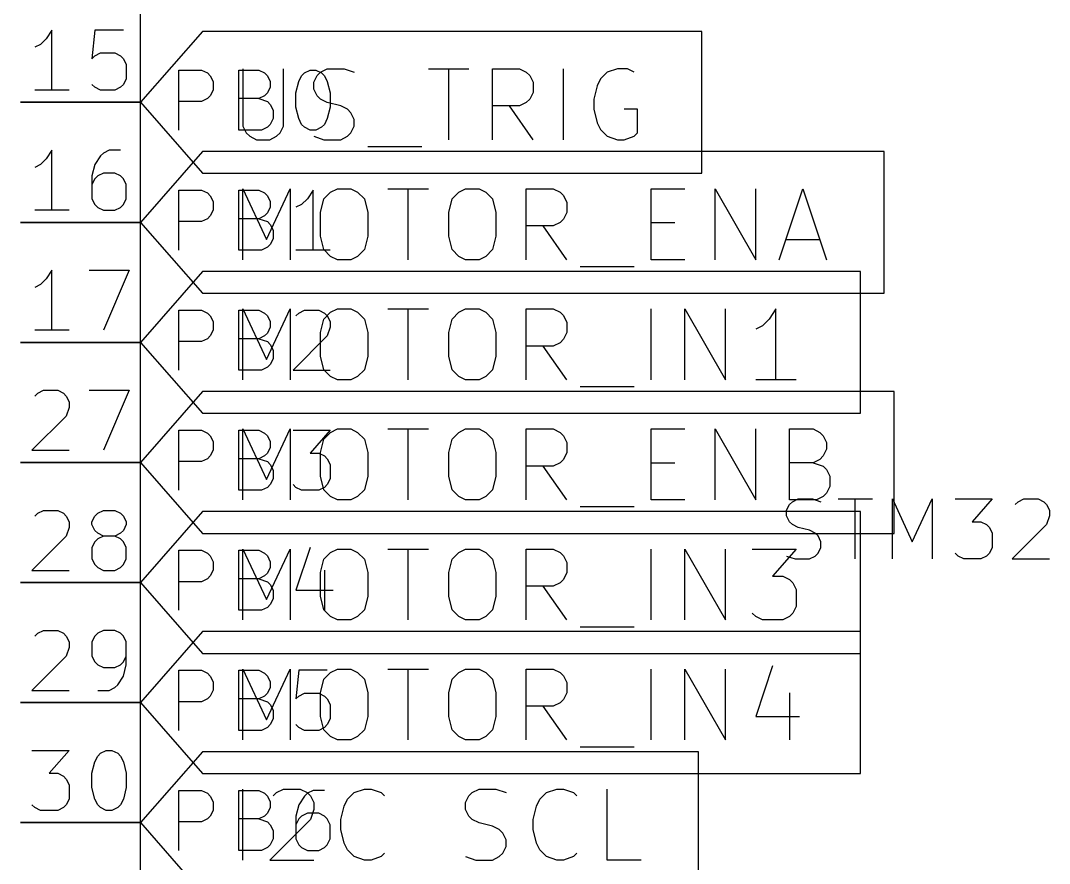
# Model space of a CAD drawing. Extents: x 0.4 to 37.4, y -23 to -0.4.
# Drawn here: x 12.2 to 13.058, y -12.034 to -11.332 of the extents above; entities that cross this region are included whole.
import ezdxf

# ---------------------------------------------------------------- set-up
doc = ezdxf.new("R2010")
doc.units = 0
doc.header["$MEASUREMENT"] = 0
for name, color, linetype in [('CYAN2', 4, 'CONTINUOUS'), ('GREEN3', 91, 'CONTINUOUS'), ('LYELLOW', 51, 'CONTINUOUS'), ('RED2', 1, 'CONTINUOUS'), ('RED3', 11, 'CONTINUOUS')]:
    doc.layers.add(name, color=color, linetype=linetype)

msp = doc.modelspace()

# ---------------------------------------------------------------- linework, layer by layer
at = {"layer": 'CYAN2', "linetype": 'CONTINUOUS'}
for p, q in [((12.3319, -11.42313), (12.3319, -11.37313)), ((12.3319, -11.37313), (12.35095, -11.37313)), ((12.35095, -11.37313), (12.35571, -11.37551)), ((12.35571, -11.37551), (12.35809, -11.37789)), ((12.35809, -11.37789), (12.36047, -11.38265)), ((12.3819, -11.42313), (12.3819, -11.37313)), ((12.3819, -11.37313), (12.39857, -11.37313)), ((12.39857, -11.37313), (12.40333, -11.37551)), ((12.40333, -11.37551), (12.40571, -11.37789)), ((12.40571, -11.37789), (12.40809, -11.38265)), ((12.4319, -11.38265), (12.43428, -11.37789)), ((12.43428, -11.37789), (12.43667, -11.37551)), ((12.43667, -11.37551), (12.44143, -11.37313)), ((12.44143, -11.37313), (12.44619, -11.37313)), ((12.44619, -11.37313), (12.45095, -11.37551)), ((12.45095, -11.37551), (12.45333, -11.37789)), ((12.45333, -11.37789), (12.45571, -11.38265)), ((12.36047, -11.38265), (12.36047, -11.3898)), ((12.40809, -11.38742), (12.40571, -11.39218)), ((12.40809, -11.38265), (12.40809, -11.38742)), ((12.42952, -11.39218), (12.4319, -11.38265)), ((12.45571, -11.38265), (12.45809, -11.39218)), ((12.35571, -11.39694), (12.35095, -11.39932)), ((12.35809, -11.39456), (12.35571, -11.39694)), ((12.36047, -11.3898), (12.35809, -11.39456)), ((12.39857, -11.39694), (12.3819, -11.39694)), ((12.40333, -11.39456), (12.39857, -11.39694)), ((12.39857, -11.39694), (12.40571, -11.39932)), ((12.40571, -11.39218), (12.40333, -11.39456)), ((12.42952, -11.40408), (12.42952, -11.39218)), ((12.45809, -11.39218), (12.45809, -11.40408)), ((12.35095, -11.39932), (12.3319, -11.39932)), ((12.40571, -11.39932), (12.40809, -11.4017)), ((12.40809, -11.4017), (12.41047, -11.40646)), ((12.41047, -11.40646), (12.41047, -11.41361)), ((12.4319, -11.41361), (12.42952, -11.40408)), ((12.45809, -11.40408), (12.45571, -11.41361)), ((12.41047, -11.41361), (12.40809, -11.41837)), ((12.43428, -11.41837), (12.4319, -11.41361)), ((12.45571, -11.41361), (12.45333, -11.41837)), ((12.40095, -11.42313), (12.3819, -11.42313)), ((12.40571, -11.42075), (12.40095, -11.42313)), ((12.40809, -11.41837), (12.40571, -11.42075)), ((12.43667, -11.42075), (12.43428, -11.41837)), ((12.44143, -11.42313), (12.43667, -11.42075)), ((12.44619, -11.42313), (12.44143, -11.42313)), ((12.45095, -11.42075), (12.44619, -11.42313)), ((12.45333, -11.41837), (12.45095, -11.42075)), ((12.3319, -11.52313), (12.3319, -11.47313)), ((12.3319, -11.47313), (12.35095, -11.47313)), ((12.35095, -11.47313), (12.35571, -11.47551)), ((12.3819, -11.52313), (12.3819, -11.47313)), ((12.3819, -11.47313), (12.39857, -11.47313)), ((12.39857, -11.47313), (12.40333, -11.47551)), ((12.44381, -11.47313), (12.43905, -11.48028)), ((12.44381, -11.52313), (12.44381, -11.47313)), ((12.35571, -11.47551), (12.35809, -11.47789)), ((12.35809, -11.47789), (12.36047, -11.48265)), ((12.36047, -11.48265), (12.36047, -11.4898)), ((12.40333, -11.47551), (12.40571, -11.47789)), ((12.40571, -11.47789), (12.40809, -11.48265)), ((12.40809, -11.48265), (12.40809, -11.48742)), ((12.43905, -11.48028), (12.43428, -11.48504)), ((12.36047, -11.4898), (12.35809, -11.49456)), ((12.40571, -11.49218), (12.40333, -11.49456)), ((12.40809, -11.48742), (12.40571, -11.49218)), ((12.43428, -11.48504), (12.42952, -11.48742)), ((12.35095, -11.49932), (12.3319, -11.49932)), ((12.35571, -11.49694), (12.35095, -11.49932)), ((12.35809, -11.49456), (12.35571, -11.49694)), ((12.39857, -11.49694), (12.3819, -11.49694)), ((12.40333, -11.49456), (12.39857, -11.49694)), ((12.39857, -11.49694), (12.40571, -11.49932)), ((12.40571, -11.49932), (12.40809, -11.5017)), ((12.40809, -11.5017), (12.41047, -11.50646)), ((12.41047, -11.50646), (12.41047, -11.51361)), ((12.41047, -11.51361), (12.40809, -11.51837)), ((12.40095, -11.52313), (12.3819, -11.52313)), ((12.40571, -11.52075), (12.40095, -11.52313)), ((12.40809, -11.51837), (12.40571, -11.52075)), ((12.45809, -11.52313), (12.42952, -11.52313)), ((12.3319, -11.62313), (12.3319, -11.57313)), ((12.3319, -11.57313), (12.35095, -11.57313)), ((12.35095, -11.57313), (12.35571, -11.57551)), ((12.35571, -11.57551), (12.35809, -11.57789)), ((12.35809, -11.57789), (12.36047, -11.58265)), ((12.3819, -11.62313), (12.3819, -11.57313)), ((12.3819, -11.57313), (12.39857, -11.57313)), ((12.39857, -11.57313), (12.40333, -11.57551)), ((12.40333, -11.57551), (12.40571, -11.57789)), ((12.40571, -11.57789), (12.40809, -11.58265)), ((12.42952, -11.57789), (12.4319, -11.57551)), ((12.4319, -11.57551), (12.43667, -11.57313)), ((12.43667, -11.57313), (12.44857, -11.57313)), ((12.44857, -11.57313), (12.45333, -11.57551)), ((12.45333, -11.57551), (12.45571, -11.57789)), ((12.45571, -11.57789), (12.45809, -11.58265)), ((12.36047, -11.58265), (12.36047, -11.5898)), ((12.40809, -11.58265), (12.40809, -11.58742)), ((12.45809, -11.58265), (12.45809, -11.58742)), ((12.35809, -11.59456), (12.35571, -11.59694)), ((12.36047, -11.5898), (12.35809, -11.59456)), ((12.40333, -11.59456), (12.39857, -11.59694)), ((12.40571, -11.59218), (12.40333, -11.59456)), ((12.40809, -11.58742), (12.40571, -11.59218)), ((12.45571, -11.59456), (12.42714, -11.62313)), ((12.45809, -11.58742), (12.45571, -11.59456)), ((12.35095, -11.59932), (12.3319, -11.59932)), ((12.35571, -11.59694), (12.35095, -11.59932)), ((12.39857, -11.59694), (12.3819, -11.59694)), ((12.39857, -11.59694), (12.40571, -11.59932)), ((12.40571, -11.59932), (12.40809, -11.6017)), ((12.40809, -11.6017), (12.41047, -11.60646)), ((12.41047, -11.60646), (12.41047, -11.61361)), ((12.40571, -11.62075), (12.40095, -11.62313)), ((12.40809, -11.61837), (12.40571, -11.62075)), ((12.41047, -11.61361), (12.40809, -11.61837)), ((12.40095, -11.62313), (12.3819, -11.62313)), ((12.42714, -11.62313), (12.45809, -11.62313)), ((12.3319, -11.72313), (12.3319, -11.67313)), ((12.3319, -11.67313), (12.35095, -11.67313)), ((12.35095, -11.67313), (12.35571, -11.67551)), ((12.35571, -11.67551), (12.35809, -11.67789)), ((12.35809, -11.67789), (12.36047, -11.68265)), ((12.3819, -11.72313), (12.3819, -11.67313)), ((12.3819, -11.67313), (12.39857, -11.67313)), ((12.39857, -11.67313), (12.40333, -11.67551)), ((12.40333, -11.67551), (12.40571, -11.67789)), ((12.40571, -11.67789), (12.40809, -11.68265)), ((12.42714, -11.67313), (12.45809, -11.67313)), ((12.45809, -11.67313), (12.44143, -11.69218)), ((12.36047, -11.68265), (12.36047, -11.6898)), ((12.40809, -11.68742), (12.40571, -11.69218)), ((12.40809, -11.68265), (12.40809, -11.68742)), ((12.35571, -11.69694), (12.35095, -11.69932)), ((12.35809, -11.69456), (12.35571, -11.69694)), ((12.36047, -11.6898), (12.35809, -11.69456)), ((12.39857, -11.69694), (12.3819, -11.69694)), ((12.40333, -11.69456), (12.39857, -11.69694)), ((12.39857, -11.69694), (12.40571, -11.69932)), ((12.40571, -11.69218), (12.40333, -11.69456)), ((12.44143, -11.69218), (12.44857, -11.69218)), ((12.44857, -11.69218), (12.45333, -11.69456)), ((12.45333, -11.69456), (12.45571, -11.69694)), ((12.45571, -11.69694), (12.45809, -11.7017)), ((12.35095, -11.69932), (12.3319, -11.69932)), ((12.40571, -11.69932), (12.40809, -11.7017)), ((12.40809, -11.7017), (12.41047, -11.70646)), ((12.41047, -11.70646), (12.41047, -11.71361)), ((12.45809, -11.7017), (12.45809, -11.71361)), ((12.41047, -11.71361), (12.40809, -11.71837)), ((12.45809, -11.71361), (12.45571, -11.71837)), ((12.40095, -11.72313), (12.3819, -11.72313)), ((12.40571, -11.72075), (12.40095, -11.72313)), ((12.40809, -11.71837), (12.40571, -11.72075)), ((12.42952, -11.72075), (12.42714, -11.71837)), ((12.43428, -11.72313), (12.42952, -11.72075)), ((12.44857, -11.72313), (12.43428, -11.72313)), ((12.45333, -11.72075), (12.44857, -11.72313)), ((12.45571, -11.71837), (12.45333, -11.72075)), ((12.84337, -11.73267), (12.84813, -11.73028)), ((12.84813, -11.73028), (12.86003, -11.73028)), ((12.86003, -11.73028), (12.86718, -11.73267)), ((12.88146, -11.73028), (12.91003, -11.73028)), ((12.89575, -11.78028), (12.89575, -11.73028)), ((12.9267, -11.78028), (12.9267, -11.73028)), ((12.9267, -11.73028), (12.94337, -11.766)), ((12.94337, -11.766), (12.96003, -11.73028)), ((12.96003, -11.73028), (12.96003, -11.78028)), ((12.97908, -11.73028), (13.01003, -11.73028)), ((13.01003, -11.73028), (12.99336, -11.74933)), ((13.03146, -11.73267), (13.03622, -11.73028)), ((13.03622, -11.73028), (13.04813, -11.73028)), ((13.04813, -11.73028), (13.05289, -11.73267)), ((12.83861, -11.73981), (12.84098, -11.73505)), ((12.83861, -11.74457), (12.83861, -11.73981)), ((12.84098, -11.73505), (12.84337, -11.73267)), ((13.02908, -11.73505), (13.03146, -11.73267)), ((13.05289, -11.73267), (13.05527, -11.73505)), ((13.05527, -11.73505), (13.05765, -11.73981)), ((13.05765, -11.73981), (13.05765, -11.74457)), ((12.84098, -11.74933), (12.83861, -11.74457)), ((12.84337, -11.75171), (12.84098, -11.74933)), ((12.99336, -11.74933), (13.00051, -11.74933)), ((13.00051, -11.74933), (13.00527, -11.75171)), ((13.05765, -11.74457), (13.05527, -11.75171)), ((12.84813, -11.75409), (12.84337, -11.75171)), ((12.85765, -11.75648), (12.84813, -11.75409)), ((12.86241, -11.75885), (12.85765, -11.75648)), ((13.00527, -11.75171), (13.00765, -11.75409)), ((13.00765, -11.75409), (13.01003, -11.75885)), ((13.05527, -11.75171), (13.0267, -11.78028)), ((12.8648, -11.76124), (12.86241, -11.75885)), ((12.86718, -11.766), (12.8648, -11.76124)), ((12.86718, -11.77076), (12.86718, -11.766)), ((13.01003, -11.75885), (13.01003, -11.77076)), ((12.3319, -11.82313), (12.3319, -11.77313)), ((12.3319, -11.77313), (12.35095, -11.77313)), ((12.35095, -11.77313), (12.35571, -11.77551)), ((12.35571, -11.77551), (12.35809, -11.77789)), ((12.3819, -11.82313), (12.3819, -11.77313)), ((12.3819, -11.77313), (12.39857, -11.77313)), ((12.39857, -11.77313), (12.40333, -11.77551)), ((12.40333, -11.77551), (12.40571, -11.77789)), ((12.44143, -11.77075), (12.42952, -11.80646)), ((12.86241, -11.77791), (12.8648, -11.77552)), ((12.8648, -11.77552), (12.86718, -11.77076)), ((12.98146, -11.77791), (12.97908, -11.77552)), ((13.00765, -11.77552), (13.00527, -11.77791)), ((13.01003, -11.77076), (13.00765, -11.77552)), ((12.35809, -11.77789), (12.36047, -11.78265)), ((12.36047, -11.78265), (12.36047, -11.7898)), ((12.40571, -11.77789), (12.40809, -11.78265)), ((12.40809, -11.78265), (12.40809, -11.78742)), ((12.83861, -11.77791), (12.84575, -11.78028)), ((12.84575, -11.78028), (12.85765, -11.78028)), ((12.85765, -11.78028), (12.86241, -11.77791)), ((12.98622, -11.78028), (12.98146, -11.77791)), ((13.00051, -11.78028), (12.98622, -11.78028)), ((13.00527, -11.77791), (13.00051, -11.78028)), ((13.0267, -11.78028), (13.05765, -11.78028)), ((12.36047, -11.7898), (12.35809, -11.79456)), ((12.40571, -11.79218), (12.40333, -11.79456)), ((12.40809, -11.78742), (12.40571, -11.79218)), ((12.45333, -11.7898), (12.45333, -11.82313)), ((12.35095, -11.79932), (12.3319, -11.79932)), ((12.35571, -11.79694), (12.35095, -11.79932)), ((12.35809, -11.79456), (12.35571, -11.79694)), ((12.39857, -11.79694), (12.3819, -11.79694)), ((12.40333, -11.79456), (12.39857, -11.79694)), ((12.39857, -11.79694), (12.40571, -11.79932)), ((12.40571, -11.79932), (12.40809, -11.8017)), ((12.40809, -11.8017), (12.41047, -11.80646)), ((12.41047, -11.80646), (12.41047, -11.81361)), ((12.42952, -11.80646), (12.46047, -11.80646)), ((12.40809, -11.81837), (12.40571, -11.82075)), ((12.41047, -11.81361), (12.40809, -11.81837)), ((12.40095, -11.82313), (12.3819, -11.82313)), ((12.40571, -11.82075), (12.40095, -11.82313)), ((12.3319, -11.92313), (12.3319, -11.87313)), ((12.3319, -11.87313), (12.35095, -11.87313)), ((12.35095, -11.87313), (12.35571, -11.87551)), ((12.35571, -11.87551), (12.35809, -11.87789)), ((12.35809, -11.87789), (12.36047, -11.88265)), ((12.3819, -11.92313), (12.3819, -11.87313)), ((12.3819, -11.87313), (12.39857, -11.87313)), ((12.39857, -11.87313), (12.40333, -11.87551)), ((12.40333, -11.87551), (12.40571, -11.87789)), ((12.40571, -11.87789), (12.40809, -11.88265)), ((12.4319, -11.87313), (12.42952, -11.89694)), ((12.45571, -11.87313), (12.4319, -11.87313)), ((12.36047, -11.88265), (12.36047, -11.8898)), ((12.40809, -11.88265), (12.40809, -11.88742)), ((12.35809, -11.89456), (12.35571, -11.89694)), ((12.36047, -11.8898), (12.35809, -11.89456)), ((12.40333, -11.89456), (12.39857, -11.89694)), ((12.40571, -11.89218), (12.40333, -11.89456)), ((12.40809, -11.88742), (12.40571, -11.89218)), ((12.42952, -11.89694), (12.4319, -11.89456)), ((12.4319, -11.89456), (12.43667, -11.89218)), ((12.43667, -11.89218), (12.44857, -11.89218)), ((12.44857, -11.89218), (12.45333, -11.89456)), ((12.45333, -11.89456), (12.45571, -11.89694)), ((12.35095, -11.89932), (12.3319, -11.89932)), ((12.35571, -11.89694), (12.35095, -11.89932)), ((12.39857, -11.89694), (12.3819, -11.89694)), ((12.39857, -11.89694), (12.40571, -11.89932)), ((12.40571, -11.89932), (12.40809, -11.9017)), ((12.40809, -11.9017), (12.41047, -11.90646)), ((12.45571, -11.89694), (12.45809, -11.9017)), ((12.45809, -11.9017), (12.45809, -11.91361)), ((12.41047, -11.90646), (12.41047, -11.91361)), ((12.40571, -11.92075), (12.40095, -11.92313)), ((12.40809, -11.91837), (12.40571, -11.92075)), ((12.41047, -11.91361), (12.40809, -11.91837)), ((12.4319, -11.92075), (12.42952, -11.91837)), ((12.43667, -11.92313), (12.4319, -11.92075)), ((12.45333, -11.92075), (12.44857, -11.92313)), ((12.45571, -11.91837), (12.45333, -11.92075)), ((12.45809, -11.91361), (12.45571, -11.91837)), ((12.40095, -11.92313), (12.3819, -11.92313)), ((12.44857, -11.92313), (12.43667, -11.92313)), ((12.3319, -12.02313), (12.3319, -11.97313)), ((12.3319, -11.97313), (12.35095, -11.97313)), ((12.35095, -11.97313), (12.35571, -11.97551)), ((12.35571, -11.97551), (12.35809, -11.97789)), ((12.35809, -11.97789), (12.36047, -11.98265)), ((12.3819, -12.02313), (12.3819, -11.97313)), ((12.3819, -11.97313), (12.39857, -11.97313)), ((12.39857, -11.97313), (12.40333, -11.97551)), ((12.40333, -11.97551), (12.40571, -11.97789)), ((12.40571, -11.97789), (12.40809, -11.98265)), ((12.43667, -11.97789), (12.4319, -11.98504)), ((12.43905, -11.97551), (12.43667, -11.97789)), ((12.44381, -11.97313), (12.43905, -11.97551)), ((12.45333, -11.97313), (12.44381, -11.97313)), ((12.36047, -11.9898), (12.35809, -11.99456)), ((12.36047, -11.98265), (12.36047, -11.9898)), ((12.40809, -11.98742), (12.40571, -11.99218)), ((12.40809, -11.98265), (12.40809, -11.98742)), ((12.4319, -11.98504), (12.42952, -11.99456)), ((12.35571, -11.99694), (12.35095, -11.99932)), ((12.35809, -11.99456), (12.35571, -11.99694)), ((12.39857, -11.99694), (12.3819, -11.99694)), ((12.40333, -11.99456), (12.39857, -11.99694)), ((12.39857, -11.99694), (12.40571, -11.99932)), ((12.40571, -11.99218), (12.40333, -11.99456)), ((12.42952, -11.99456), (12.42952, -12.01361)), ((12.4319, -11.99694), (12.42952, -12.0017)), ((12.43428, -11.99456), (12.4319, -11.99694)), ((12.43905, -11.99218), (12.43428, -11.99456)), ((12.44857, -11.99218), (12.43905, -11.99218)), ((12.45333, -11.99456), (12.44857, -11.99218)), ((12.45571, -11.99694), (12.45333, -11.99456)), ((12.45809, -12.0017), (12.45571, -11.99694)), ((12.35095, -11.99932), (12.3319, -11.99932)), ((12.40571, -11.99932), (12.40809, -12.0017)), ((12.40809, -12.0017), (12.41047, -12.00646)), ((12.41047, -12.00646), (12.41047, -12.01361)), ((12.45809, -12.01361), (12.45809, -12.0017)), ((12.41047, -12.01361), (12.40809, -12.01837)), ((12.42952, -12.01361), (12.4319, -12.01837)), ((12.45571, -12.01837), (12.45809, -12.01361)), ((12.40095, -12.02313), (12.3819, -12.02313)), ((12.40571, -12.02075), (12.40095, -12.02313)), ((12.40809, -12.01837), (12.40571, -12.02075)), ((12.4319, -12.01837), (12.43428, -12.02075)), ((12.43428, -12.02075), (12.43905, -12.02313)), ((12.43905, -12.02313), (12.44857, -12.02313)), ((12.44857, -12.02313), (12.45333, -12.02075)), ((12.45333, -12.02075), (12.45571, -12.01837))]:
    msp.add_line(p, q, dxfattribs=at)
at = {"layer": 'GREEN3', "linetype": 'CONTINUOUS'}
for p, q in [((12.2, -11.4), (12.3, -11.4)), ((12.2, -11.5), (12.3, -11.5)), ((12.2, -11.6), (12.3, -11.6)), ((12.2, -11.7), (12.3, -11.7)), ((12.2, -11.8), (12.3, -11.8)), ((12.2, -11.9), (12.3, -11.9)), ((12.2, -12), (12.3, -12))]:
    msp.add_line(p, q, dxfattribs=at)
at = {"layer": 'LYELLOW', "linetype": 'CONTINUOUS'}
msp.add_line((12.3, -12.5), (12.3, -10.6), dxfattribs=at)
at = {"layer": 'RED2', "linetype": 'CONTINUOUS'}
for p, q in [((12.3, -12.5), (12.3, -10.6)), ((12.35167, -11.34093), (12.3, -11.4)), ((12.76803, -11.34093), (12.35167, -11.34093)), ((12.76803, -11.4), (12.76803, -11.34093)), ((12.38535, -11.3721), (12.38535, -11.41991)), ((12.41909, -11.41991), (12.41909, -11.3721)), ((12.45003, -11.37491), (12.45565, -11.3721)), ((12.45565, -11.3721), (12.46971, -11.3721)), ((12.46971, -11.3721), (12.47815, -11.37491)), ((12.54002, -11.3721), (12.57377, -11.3721)), ((12.55689, -11.43115), (12.55689, -11.3721)), ((12.59345, -11.43115), (12.59345, -11.3721)), ((12.59345, -11.3721), (12.61595, -11.3721)), ((12.61595, -11.3721), (12.62157, -11.37491)), ((12.65251, -11.43115), (12.65251, -11.3721)), ((12.6975, -11.3721), (12.68907, -11.37491)), ((12.70594, -11.3721), (12.6975, -11.3721)), ((12.71156, -11.37491), (12.70594, -11.3721)), ((12.44441, -11.38335), (12.44722, -11.37772)), ((12.44722, -11.37772), (12.45003, -11.37491)), ((12.62157, -11.37491), (12.62439, -11.37772)), ((12.62439, -11.37772), (12.6272, -11.38335)), ((12.68344, -11.38054), (12.68063, -11.38616)), ((12.68907, -11.37491), (12.68344, -11.38054)), ((12.44441, -11.38897), (12.44441, -11.38335)), ((12.44722, -11.39459), (12.44441, -11.38897)), ((12.6272, -11.38335), (12.6272, -11.39178)), ((12.68063, -11.38616), (12.67782, -11.39741)), ((12.45003, -11.39741), (12.44722, -11.39459)), ((12.45565, -11.40022), (12.45003, -11.39741)), ((12.62439, -11.39741), (12.62157, -11.40022)), ((12.6272, -11.39178), (12.62439, -11.39741)), ((12.67782, -11.39741), (12.67782, -11.40584)), ((12.3, -11.4), (12.2, -11.4)), ((12.3, -11.4), (12.35167, -11.45907)), ((12.4669, -11.40303), (12.45565, -11.40022)), ((12.47253, -11.40584), (12.4669, -11.40303)), ((12.47534, -11.40866), (12.47253, -11.40584)), ((12.61595, -11.40303), (12.59345, -11.40303)), ((12.6272, -11.43115), (12.60751, -11.40303)), ((12.62157, -11.40022), (12.61595, -11.40303)), ((12.67782, -11.40584), (12.68063, -11.41709)), ((12.71437, -11.40584), (12.70313, -11.40584)), ((12.71437, -11.42553), (12.71437, -11.40584)), ((12.76803, -11.45907), (12.76803, -11.4)), ((12.47815, -11.41428), (12.47534, -11.40866)), ((12.47815, -11.41991), (12.47815, -11.41428)), ((12.38535, -11.41991), (12.38816, -11.42553)), ((12.41628, -11.42553), (12.41909, -11.41991)), ((12.47534, -11.42553), (12.47815, -11.41991)), ((12.68063, -11.41709), (12.68344, -11.42272)), ((12.68344, -11.42272), (12.68907, -11.42834)), ((12.38816, -11.42553), (12.39098, -11.42834)), ((12.39098, -11.42834), (12.3966, -11.43115)), ((12.3966, -11.43115), (12.40785, -11.43115)), ((12.40785, -11.43115), (12.41347, -11.42834)), ((12.41347, -11.42834), (12.41628, -11.42553)), ((12.44441, -11.42834), (12.45284, -11.43115)), ((12.45284, -11.43115), (12.4669, -11.43115)), ((12.4669, -11.43115), (12.47253, -11.42834)), ((12.47253, -11.42834), (12.47534, -11.42553)), ((12.68907, -11.42834), (12.6975, -11.43115)), ((12.6975, -11.43115), (12.70313, -11.43115)), ((12.70313, -11.43115), (12.71156, -11.42834)), ((12.71156, -11.42834), (12.71437, -11.42553)), ((12.35167, -11.44093), (12.3, -11.5)), ((12.91988, -11.44093), (12.35167, -11.44093)), ((12.4894, -11.43678), (12.53439, -11.43678)), ((12.91988, -11.5), (12.91988, -11.44093)), ((12.35167, -11.45907), (12.76803, -11.45907)), ((12.38535, -11.53115), (12.38535, -11.4721)), ((12.38535, -11.4721), (12.40504, -11.51428)), ((12.40504, -11.51428), (12.42472, -11.4721)), ((12.42472, -11.4721), (12.42472, -11.53115)), ((12.45284, -11.48054), (12.45847, -11.47491)), ((12.45847, -11.47491), (12.46409, -11.4721)), ((12.46409, -11.4721), (12.47534, -11.4721)), ((12.47534, -11.4721), (12.48096, -11.47491)), ((12.48096, -11.47491), (12.48659, -11.48054)), ((12.50627, -11.4721), (12.54002, -11.4721)), ((12.52315, -11.53115), (12.52315, -11.4721)), ((12.5597, -11.48054), (12.56533, -11.47491)), ((12.56533, -11.47491), (12.57095, -11.4721)), ((12.57095, -11.4721), (12.5822, -11.4721)), ((12.5822, -11.4721), (12.58783, -11.47491)), ((12.58783, -11.47491), (12.59345, -11.48054)), ((12.62157, -11.53115), (12.62157, -11.4721)), ((12.62157, -11.4721), (12.64407, -11.4721)), ((12.64407, -11.4721), (12.64969, -11.47491)), ((12.64969, -11.47491), (12.6525, -11.47772)), ((12.72562, -11.53115), (12.72562, -11.4721)), ((12.72562, -11.4721), (12.75374, -11.4721)), ((12.77905, -11.53115), (12.77905, -11.4721)), ((12.77905, -11.4721), (12.8128, -11.53115)), ((12.8128, -11.53115), (12.8128, -11.4721)), ((12.83248, -11.53115), (12.85217, -11.4721)), ((12.85217, -11.4721), (12.87185, -11.53115)), ((12.45003, -11.49178), (12.45284, -11.48054)), ((12.48659, -11.48054), (12.4894, -11.49178)), ((12.55689, -11.49178), (12.5597, -11.48054)), ((12.59345, -11.48054), (12.59626, -11.49178)), ((12.6525, -11.47772), (12.65531, -11.48335)), ((12.65531, -11.48335), (12.65531, -11.49178)), ((12.45003, -11.51147), (12.45003, -11.49178)), ((12.4894, -11.49178), (12.4894, -11.51147)), ((12.55689, -11.51147), (12.55689, -11.49178)), ((12.59626, -11.49178), (12.59626, -11.51147)), ((12.65531, -11.49178), (12.6525, -11.49741)), ((12.3, -11.5), (12.2, -11.5)), ((12.3, -11.5), (12.35167, -11.55907)), ((12.64969, -11.50022), (12.64407, -11.50303)), ((12.6525, -11.49741), (12.64969, -11.50022)), ((12.72562, -11.50022), (12.74531, -11.50022)), ((12.91988, -11.55907), (12.91988, -11.5)), ((12.64407, -11.50303), (12.62157, -11.50303)), ((12.65531, -11.53115), (12.63563, -11.50303)), ((12.45284, -11.52272), (12.45003, -11.51147)), ((12.4894, -11.51147), (12.48659, -11.52272)), ((12.5597, -11.52272), (12.55689, -11.51147)), ((12.59626, -11.51147), (12.59345, -11.52272)), ((12.83811, -11.51428), (12.86623, -11.51428)), ((12.45847, -11.52834), (12.45284, -11.52272)), ((12.48659, -11.52272), (12.48096, -11.52834)), ((12.56533, -11.52834), (12.5597, -11.52272)), ((12.59345, -11.52272), (12.58783, -11.52834)), ((12.46409, -11.53115), (12.45847, -11.52834)), ((12.47534, -11.53115), (12.46409, -11.53115)), ((12.48096, -11.52834), (12.47534, -11.53115)), ((12.57095, -11.53115), (12.56533, -11.52834)), ((12.5822, -11.53115), (12.57095, -11.53115)), ((12.58783, -11.52834), (12.5822, -11.53115)), ((12.75374, -11.53115), (12.72562, -11.53115)), ((12.35167, -11.54093), (12.3, -11.6)), ((12.9002, -11.54093), (12.35167, -11.54093)), ((12.66657, -11.53678), (12.71156, -11.53678)), ((12.9002, -11.6), (12.9002, -11.54093)), ((12.35167, -11.55907), (12.91988, -11.55907)), ((12.38535, -11.63115), (12.38535, -11.5721)), ((12.38535, -11.5721), (12.40504, -11.61428)), ((12.40504, -11.61428), (12.42472, -11.5721)), ((12.42472, -11.5721), (12.42472, -11.63115)), ((12.45284, -11.58054), (12.45847, -11.57491)), ((12.45847, -11.57491), (12.46409, -11.5721)), ((12.46409, -11.5721), (12.47534, -11.5721)), ((12.47534, -11.5721), (12.48096, -11.57491)), ((12.48096, -11.57491), (12.48659, -11.58054)), ((12.50627, -11.5721), (12.54002, -11.5721)), ((12.52315, -11.63115), (12.52315, -11.5721)), ((12.5597, -11.58054), (12.56533, -11.57491)), ((12.56533, -11.57491), (12.57095, -11.5721)), ((12.57095, -11.5721), (12.5822, -11.5721)), ((12.5822, -11.5721), (12.58783, -11.57491)), ((12.58783, -11.57491), (12.59345, -11.58054)), ((12.62157, -11.63115), (12.62157, -11.5721)), ((12.62157, -11.5721), (12.64407, -11.5721)), ((12.64407, -11.5721), (12.64969, -11.57491)), ((12.64969, -11.57491), (12.6525, -11.57772)), ((12.6525, -11.57772), (12.65531, -11.58335)), ((12.72562, -11.63115), (12.72562, -11.5721)), ((12.75374, -11.63115), (12.75374, -11.5721)), ((12.75374, -11.5721), (12.78749, -11.63115)), ((12.78749, -11.63115), (12.78749, -11.5721)), ((12.82967, -11.5721), (12.82405, -11.58054)), ((12.82967, -11.63115), (12.82967, -11.5721)), ((12.45003, -11.59178), (12.45284, -11.58054)), ((12.48659, -11.58054), (12.4894, -11.59178)), ((12.55689, -11.59178), (12.5597, -11.58054)), ((12.59345, -11.58054), (12.59626, -11.59178)), ((12.65531, -11.58335), (12.65531, -11.59178)), ((12.81842, -11.58616), (12.8128, -11.58897)), ((12.82405, -11.58054), (12.81842, -11.58616)), ((12.45003, -11.61147), (12.45003, -11.59178)), ((12.4894, -11.59178), (12.4894, -11.61147)), ((12.55689, -11.61147), (12.55689, -11.59178)), ((12.59626, -11.59178), (12.59626, -11.61147)), ((12.65531, -11.59178), (12.6525, -11.59741)), ((12.3, -11.6), (12.2, -11.6)), ((12.3, -11.6), (12.35167, -11.65907)), ((12.64407, -11.60303), (12.62157, -11.60303)), ((12.65531, -11.63115), (12.63563, -11.60303)), ((12.64969, -11.60022), (12.64407, -11.60303)), ((12.6525, -11.59741), (12.64969, -11.60022)), ((12.9002, -11.65907), (12.9002, -11.6)), ((12.45284, -11.62272), (12.45003, -11.61147)), ((12.4894, -11.61147), (12.48659, -11.62272)), ((12.5597, -11.62272), (12.55689, -11.61147)), ((12.59626, -11.61147), (12.59345, -11.62272)), ((12.45847, -11.62834), (12.45284, -11.62272)), ((12.46409, -11.63115), (12.45847, -11.62834)), ((12.48096, -11.62834), (12.47534, -11.63115)), ((12.48659, -11.62272), (12.48096, -11.62834)), ((12.56533, -11.62834), (12.5597, -11.62272)), ((12.57095, -11.63115), (12.56533, -11.62834)), ((12.58783, -11.62834), (12.5822, -11.63115)), ((12.59345, -11.62272), (12.58783, -11.62834)), ((12.47534, -11.63115), (12.46409, -11.63115)), ((12.5822, -11.63115), (12.57095, -11.63115)), ((12.66657, -11.63678), (12.71156, -11.63678)), ((12.84654, -11.63115), (12.8128, -11.63115)), ((12.35167, -11.64093), (12.3, -11.7)), ((12.92832, -11.64093), (12.35167, -11.64093)), ((12.92832, -11.7), (12.92832, -11.64093)), ((12.35167, -11.65907), (12.9002, -11.65907)), ((12.38535, -11.73115), (12.38535, -11.6721)), ((12.38535, -11.6721), (12.40504, -11.71428)), ((12.40504, -11.71428), (12.42472, -11.6721)), ((12.42472, -11.6721), (12.42472, -11.73115)), ((12.45847, -11.67491), (12.46409, -11.6721)), ((12.46409, -11.6721), (12.47534, -11.6721)), ((12.47534, -11.6721), (12.48096, -11.67491)), ((12.50627, -11.6721), (12.54002, -11.6721)), ((12.52315, -11.73115), (12.52315, -11.6721)), ((12.56533, -11.67491), (12.57095, -11.6721)), ((12.57095, -11.6721), (12.5822, -11.6721)), ((12.5822, -11.6721), (12.58783, -11.67491)), ((12.62157, -11.73115), (12.62157, -11.6721)), ((12.62157, -11.6721), (12.64407, -11.6721)), ((12.64407, -11.6721), (12.64969, -11.67491)), ((12.72562, -11.73115), (12.72562, -11.6721)), ((12.72562, -11.6721), (12.75374, -11.6721)), ((12.77905, -11.73115), (12.77905, -11.6721)), ((12.77905, -11.6721), (12.8128, -11.73115)), ((12.8128, -11.73115), (12.8128, -11.6721)), ((12.84092, -11.73115), (12.84092, -11.6721)), ((12.84092, -11.6721), (12.8606, -11.6721)), ((12.8606, -11.6721), (12.86623, -11.67491)), ((12.45003, -11.69178), (12.45284, -11.68054)), ((12.45284, -11.68054), (12.45847, -11.67491)), ((12.48096, -11.67491), (12.48659, -11.68054)), ((12.48659, -11.68054), (12.4894, -11.69178)), ((12.55689, -11.69178), (12.5597, -11.68054)), ((12.5597, -11.68054), (12.56533, -11.67491)), ((12.58783, -11.67491), (12.59345, -11.68054)), ((12.59345, -11.68054), (12.59626, -11.69178)), ((12.64969, -11.67491), (12.6525, -11.67772)), ((12.6525, -11.67772), (12.65531, -11.68335)), ((12.86623, -11.67491), (12.86904, -11.67772)), ((12.86904, -11.67772), (12.87185, -11.68335)), ((12.65531, -11.68335), (12.65531, -11.69178)), ((12.87185, -11.68897), (12.86904, -11.69459)), ((12.87185, -11.68335), (12.87185, -11.68897)), ((12.45003, -11.71147), (12.45003, -11.69178)), ((12.4894, -11.69178), (12.4894, -11.71147)), ((12.55689, -11.71147), (12.55689, -11.69178)), ((12.59626, -11.69178), (12.59626, -11.71147)), ((12.6525, -11.69741), (12.64969, -11.70022)), ((12.65531, -11.69178), (12.6525, -11.69741)), ((12.86623, -11.69741), (12.8606, -11.70022)), ((12.86904, -11.69459), (12.86623, -11.69741)), ((12.3, -11.7), (12.2, -11.7)), ((12.3, -11.7), (12.35167, -11.75907)), ((12.64407, -11.70303), (12.62157, -11.70303)), ((12.65531, -11.73115), (12.63563, -11.70303)), ((12.64969, -11.70022), (12.64407, -11.70303)), ((12.72562, -11.70022), (12.74531, -11.70022)), ((12.8606, -11.70022), (12.84092, -11.70022)), ((12.8606, -11.70022), (12.86904, -11.70303)), ((12.86904, -11.70303), (12.87185, -11.70584)), ((12.87185, -11.70584), (12.87466, -11.71147)), ((12.92832, -11.75907), (12.92832, -11.7)), ((12.45284, -11.72272), (12.45003, -11.71147)), ((12.4894, -11.71147), (12.48659, -11.72272)), ((12.5597, -11.72272), (12.55689, -11.71147)), ((12.59626, -11.71147), (12.59345, -11.72272)), ((12.87466, -11.71147), (12.87466, -11.71991)), ((12.45847, -11.72834), (12.45284, -11.72272)), ((12.48659, -11.72272), (12.48096, -11.72834)), ((12.56533, -11.72834), (12.5597, -11.72272)), ((12.59345, -11.72272), (12.58783, -11.72834)), ((12.87466, -11.71991), (12.87185, -11.72553)), ((12.46409, -11.73115), (12.45847, -11.72834)), ((12.47534, -11.73115), (12.46409, -11.73115)), ((12.48096, -11.72834), (12.47534, -11.73115)), ((12.57095, -11.73115), (12.56533, -11.72834)), ((12.5822, -11.73115), (12.57095, -11.73115)), ((12.58783, -11.72834), (12.5822, -11.73115)), ((12.75374, -11.73115), (12.72562, -11.73115)), ((12.86341, -11.73115), (12.84092, -11.73115)), ((12.86904, -11.72834), (12.86341, -11.73115)), ((12.87185, -11.72553), (12.86904, -11.72834)), ((12.35167, -11.74093), (12.3, -11.8)), ((12.9002, -11.74093), (12.35167, -11.74093)), ((12.66657, -11.73678), (12.71156, -11.73678)), ((12.9002, -11.8), (12.9002, -11.74093)), ((12.35167, -11.75907), (12.92832, -11.75907)), ((12.38535, -11.83115), (12.38535, -11.7721)), ((12.38535, -11.7721), (12.40504, -11.81428)), ((12.40504, -11.81428), (12.42472, -11.7721)), ((12.42472, -11.7721), (12.42472, -11.83115)), ((12.45284, -11.78054), (12.45847, -11.77491)), ((12.45847, -11.77491), (12.46409, -11.7721)), ((12.46409, -11.7721), (12.47534, -11.7721)), ((12.47534, -11.7721), (12.48096, -11.77491)), ((12.48096, -11.77491), (12.48659, -11.78054)), ((12.50627, -11.7721), (12.54002, -11.7721)), ((12.52315, -11.83115), (12.52315, -11.7721)), ((12.5597, -11.78054), (12.56533, -11.77491)), ((12.56533, -11.77491), (12.57095, -11.7721)), ((12.57095, -11.7721), (12.5822, -11.7721)), ((12.5822, -11.7721), (12.58783, -11.77491)), ((12.58783, -11.77491), (12.59345, -11.78054)), ((12.62157, -11.83115), (12.62157, -11.7721)), ((12.62157, -11.7721), (12.64407, -11.7721)), ((12.64407, -11.7721), (12.64969, -11.77491)), ((12.64969, -11.77491), (12.6525, -11.77772)), ((12.72562, -11.83115), (12.72562, -11.7721)), ((12.75374, -11.83115), (12.75374, -11.7721)), ((12.75374, -11.7721), (12.78749, -11.83115)), ((12.78749, -11.83115), (12.78749, -11.7721)), ((12.80998, -11.7721), (12.84654, -11.7721)), ((12.84654, -11.7721), (12.82686, -11.79459)), ((12.45003, -11.79178), (12.45284, -11.78054)), ((12.48659, -11.78054), (12.4894, -11.79178)), ((12.55689, -11.79178), (12.5597, -11.78054)), ((12.59345, -11.78054), (12.59626, -11.79178)), ((12.6525, -11.77772), (12.65531, -11.78335)), ((12.65531, -11.78335), (12.65531, -11.79178)), ((12.45003, -11.81147), (12.45003, -11.79178)), ((12.4894, -11.79178), (12.4894, -11.81147)), ((12.55689, -11.81147), (12.55689, -11.79178)), ((12.59626, -11.79178), (12.59626, -11.81147)), ((12.65531, -11.79178), (12.6525, -11.79741)), ((12.3, -11.8), (12.2, -11.8)), ((12.3, -11.8), (12.35167, -11.85907)), ((12.64969, -11.80022), (12.64407, -11.80303)), ((12.6525, -11.79741), (12.64969, -11.80022)), ((12.82686, -11.79459), (12.8353, -11.79459)), ((12.8353, -11.79459), (12.84092, -11.79741)), ((12.84092, -11.79741), (12.84373, -11.80022)), ((12.84373, -11.80022), (12.84654, -11.80584)), ((12.9002, -11.85907), (12.9002, -11.8)), ((12.64407, -11.80303), (12.62157, -11.80303)), ((12.65531, -11.83115), (12.63563, -11.80303)), ((12.84654, -11.80584), (12.84654, -11.81991)), ((12.45284, -11.82272), (12.45003, -11.81147)), ((12.4894, -11.81147), (12.48659, -11.82272)), ((12.5597, -11.82272), (12.55689, -11.81147)), ((12.59626, -11.81147), (12.59345, -11.82272)), ((12.45847, -11.82834), (12.45284, -11.82272)), ((12.48659, -11.82272), (12.48096, -11.82834)), ((12.56533, -11.82834), (12.5597, -11.82272)), ((12.59345, -11.82272), (12.58783, -11.82834)), ((12.8128, -11.82834), (12.80998, -11.82553)), ((12.84373, -11.82553), (12.84092, -11.82834)), ((12.84654, -11.81991), (12.84373, -11.82553)), ((12.46409, -11.83115), (12.45847, -11.82834)), ((12.47534, -11.83115), (12.46409, -11.83115)), ((12.48096, -11.82834), (12.47534, -11.83115)), ((12.57095, -11.83115), (12.56533, -11.82834)), ((12.5822, -11.83115), (12.57095, -11.83115)), ((12.58783, -11.82834), (12.5822, -11.83115)), ((12.81842, -11.83115), (12.8128, -11.82834)), ((12.8353, -11.83115), (12.81842, -11.83115)), ((12.84092, -11.82834), (12.8353, -11.83115)), ((12.35167, -11.84093), (12.3, -11.9)), ((12.9002, -11.84093), (12.35167, -11.84093)), ((12.66657, -11.83678), (12.71156, -11.83678)), ((12.9002, -11.9), (12.9002, -11.84093)), ((12.35167, -11.85907), (12.9002, -11.85907)), ((12.82686, -11.86929), (12.8128, -11.91147)), ((12.38535, -11.93115), (12.38535, -11.8721)), ((12.38535, -11.8721), (12.40504, -11.91428)), ((12.40504, -11.91428), (12.42472, -11.8721)), ((12.42472, -11.8721), (12.42472, -11.93115)), ((12.45284, -11.88054), (12.45847, -11.87491)), ((12.45847, -11.87491), (12.46409, -11.8721)), ((12.46409, -11.8721), (12.47534, -11.8721)), ((12.47534, -11.8721), (12.48096, -11.87491)), ((12.48096, -11.87491), (12.48659, -11.88054)), ((12.50627, -11.8721), (12.54002, -11.8721)), ((12.52315, -11.93115), (12.52315, -11.8721)), ((12.5597, -11.88054), (12.56533, -11.87491)), ((12.56533, -11.87491), (12.57095, -11.8721)), ((12.57095, -11.8721), (12.5822, -11.8721)), ((12.5822, -11.8721), (12.58783, -11.87491)), ((12.58783, -11.87491), (12.59345, -11.88054)), ((12.62157, -11.93115), (12.62157, -11.8721)), ((12.62157, -11.8721), (12.64407, -11.8721)), ((12.64407, -11.8721), (12.64969, -11.87491)), ((12.64969, -11.87491), (12.6525, -11.87772)), ((12.6525, -11.87772), (12.65531, -11.88335)), ((12.72562, -11.93115), (12.72562, -11.8721)), ((12.75374, -11.93115), (12.75374, -11.8721)), ((12.75374, -11.8721), (12.78749, -11.93115)), ((12.78749, -11.93115), (12.78749, -11.8721)), ((12.45003, -11.89178), (12.45284, -11.88054)), ((12.48659, -11.88054), (12.4894, -11.89178)), ((12.55689, -11.89178), (12.5597, -11.88054)), ((12.59345, -11.88054), (12.59626, -11.89178)), ((12.65531, -11.88335), (12.65531, -11.89178)), ((12.45003, -11.91147), (12.45003, -11.89178)), ((12.4894, -11.89178), (12.4894, -11.91147)), ((12.55689, -11.91147), (12.55689, -11.89178)), ((12.59626, -11.89178), (12.59626, -11.91147)), ((12.65531, -11.89178), (12.6525, -11.89741)), ((12.84092, -11.89178), (12.84092, -11.93115)), ((12.3, -11.9), (12.2, -11.9)), ((12.3, -11.9), (12.35167, -11.95907)), ((12.64407, -11.90303), (12.62157, -11.90303)), ((12.65531, -11.93115), (12.63563, -11.90303)), ((12.64969, -11.90022), (12.64407, -11.90303)), ((12.6525, -11.89741), (12.64969, -11.90022)), ((12.9002, -11.95907), (12.9002, -11.9)), ((12.45284, -11.92272), (12.45003, -11.91147)), ((12.4894, -11.91147), (12.48659, -11.92272)), ((12.5597, -11.92272), (12.55689, -11.91147)), ((12.59626, -11.91147), (12.59345, -11.92272)), ((12.8128, -11.91147), (12.84935, -11.91147)), ((12.45847, -11.92834), (12.45284, -11.92272)), ((12.46409, -11.93115), (12.45847, -11.92834)), ((12.48096, -11.92834), (12.47534, -11.93115)), ((12.48659, -11.92272), (12.48096, -11.92834)), ((12.56533, -11.92834), (12.5597, -11.92272)), ((12.57095, -11.93115), (12.56533, -11.92834)), ((12.58783, -11.92834), (12.5822, -11.93115)), ((12.59345, -11.92272), (12.58783, -11.92834)), ((12.47534, -11.93115), (12.46409, -11.93115)), ((12.5822, -11.93115), (12.57095, -11.93115)), ((12.66657, -11.93678), (12.71156, -11.93678)), ((12.35167, -11.94093), (12.3, -12)), ((12.76522, -11.94093), (12.35167, -11.94093)), ((12.76522, -12), (12.76522, -11.94093)), ((12.35167, -11.95907), (12.9002, -11.95907)), ((12.38535, -12.03115), (12.38535, -11.9721)), ((12.41347, -11.97491), (12.4191, -11.9721)), ((12.4191, -11.9721), (12.43316, -11.9721)), ((12.43316, -11.9721), (12.43878, -11.97491)), ((12.47815, -11.97491), (12.48659, -11.9721)), ((12.48659, -11.9721), (12.49221, -11.9721)), ((12.49221, -11.9721), (12.50065, -11.97491)), ((12.57658, -11.97491), (12.5822, -11.9721)), ((12.5822, -11.9721), (12.59626, -11.9721)), ((12.59626, -11.9721), (12.6047, -11.97491)), ((12.63845, -11.97491), (12.64689, -11.9721)), ((12.64689, -11.9721), (12.65251, -11.9721)), ((12.65251, -11.9721), (12.66094, -11.97491)), ((12.68907, -12.03115), (12.68907, -11.9721)), ((12.41066, -11.97772), (12.41347, -11.97491)), ((12.43878, -11.97491), (12.44159, -11.97772)), ((12.44159, -11.97772), (12.44441, -11.98335)), ((12.46972, -11.98616), (12.47253, -11.98054)), ((12.47253, -11.98054), (12.47815, -11.97491)), ((12.50065, -11.97491), (12.50346, -11.97772)), ((12.57096, -11.98335), (12.57377, -11.97772)), ((12.57377, -11.97772), (12.57658, -11.97491)), ((12.63001, -11.98616), (12.63282, -11.98054)), ((12.63282, -11.98054), (12.63845, -11.97491)), ((12.66094, -11.97491), (12.66376, -11.97772)), ((12.44441, -11.98897), (12.44159, -11.99741)), ((12.44441, -11.98335), (12.44441, -11.98897)), ((12.46691, -11.99741), (12.46972, -11.98616)), ((12.57096, -11.98897), (12.57096, -11.98335)), ((12.57377, -11.99459), (12.57096, -11.98897)), ((12.6272, -11.99741), (12.63001, -11.98616)), ((12.44159, -11.99741), (12.40785, -12.03115)), ((12.46691, -12.00584), (12.46691, -11.99741)), ((12.57658, -11.99741), (12.57377, -11.99459)), ((12.5822, -12.00022), (12.57658, -11.99741)), ((12.6272, -12.00584), (12.6272, -11.99741)), ((12.3, -12), (12.2, -12)), ((12.3, -12), (12.35167, -12.05907)), ((12.46972, -12.01709), (12.46691, -12.00584)), ((12.59345, -12.00303), (12.5822, -12.00022)), ((12.59908, -12.00584), (12.59345, -12.00303)), ((12.60189, -12.00866), (12.59908, -12.00584)), ((12.63001, -12.01709), (12.6272, -12.00584)), ((12.76522, -12.05907), (12.76522, -12)), ((12.6047, -12.01428), (12.60189, -12.00866)), ((12.6047, -12.01991), (12.6047, -12.01428)), ((12.47253, -12.02272), (12.46972, -12.01709)), ((12.47815, -12.02834), (12.47253, -12.02272)), ((12.60189, -12.02553), (12.6047, -12.01991)), ((12.63282, -12.02272), (12.63001, -12.01709)), ((12.63845, -12.02834), (12.63282, -12.02272)), ((12.40785, -12.03115), (12.44441, -12.03115)), ((12.48659, -12.03115), (12.47815, -12.02834)), ((12.49221, -12.03115), (12.48659, -12.03115)), ((12.50065, -12.02834), (12.49221, -12.03115)), ((12.50346, -12.02553), (12.50065, -12.02834)), ((12.57096, -12.02834), (12.57939, -12.03115)), ((12.57939, -12.03115), (12.59345, -12.03115)), ((12.59345, -12.03115), (12.59908, -12.02834)), ((12.59908, -12.02834), (12.60189, -12.02553)), ((12.64689, -12.03115), (12.63845, -12.02834)), ((12.65251, -12.03115), (12.64689, -12.03115)), ((12.66094, -12.02834), (12.65251, -12.03115)), ((12.66376, -12.02553), (12.66094, -12.02834)), ((12.71719, -12.03115), (12.68907, -12.03115))]:
    msp.add_line(p, q, dxfattribs=at)
at = {"layer": 'RED3', "linetype": 'CONTINUOUS'}
for p, q in [((12.22619, -11.33988), (12.22143, -11.34702)), ((12.22619, -11.38988), (12.22619, -11.33988)), ((12.2619, -11.33988), (12.25952, -11.36369)), ((12.28571, -11.33988), (12.2619, -11.33988)), ((12.21667, -11.35178), (12.21191, -11.35417)), ((12.22143, -11.34702), (12.21667, -11.35178)), ((12.25952, -11.36369), (12.2619, -11.36131)), ((12.2619, -11.36131), (12.26667, -11.35893)), ((12.26667, -11.35893), (12.27857, -11.35893)), ((12.27857, -11.35893), (12.28333, -11.36131)), ((12.28333, -11.36131), (12.28571, -11.36369)), ((12.28571, -11.36369), (12.28809, -11.36845)), ((12.28809, -11.36845), (12.28809, -11.38035)), ((12.28809, -11.38035), (12.28571, -11.38512)), ((12.2619, -11.3875), (12.25952, -11.38512)), ((12.26667, -11.38988), (12.2619, -11.3875)), ((12.28333, -11.3875), (12.27857, -11.38988)), ((12.28571, -11.38512), (12.28333, -11.3875)), ((12.24048, -11.38988), (12.21191, -11.38988)), ((12.27857, -11.38988), (12.26667, -11.38988)), ((12.22619, -11.43988), (12.22143, -11.44702)), ((12.22619, -11.48988), (12.22619, -11.43988)), ((12.27381, -11.43988), (12.26905, -11.44226)), ((12.28333, -11.43988), (12.27381, -11.43988)), ((12.22143, -11.44702), (12.21667, -11.45178)), ((12.26667, -11.44464), (12.2619, -11.45178)), ((12.26905, -11.44226), (12.26667, -11.44464)), ((12.21667, -11.45178), (12.21191, -11.45417)), ((12.2619, -11.45178), (12.25952, -11.46131)), ((12.25952, -11.46131), (12.25952, -11.48035)), ((12.2619, -11.46369), (12.25952, -11.46845)), ((12.26428, -11.46131), (12.2619, -11.46369)), ((12.26905, -11.45893), (12.26428, -11.46131)), ((12.27857, -11.45893), (12.26905, -11.45893)), ((12.28333, -11.46131), (12.27857, -11.45893)), ((12.28571, -11.46369), (12.28333, -11.46131)), ((12.28809, -11.46845), (12.28571, -11.46369)), ((12.28809, -11.48035), (12.28809, -11.46845)), ((12.25952, -11.48035), (12.2619, -11.48512)), ((12.28571, -11.48512), (12.28809, -11.48035)), ((12.24048, -11.48988), (12.21191, -11.48988)), ((12.2619, -11.48512), (12.26428, -11.4875)), ((12.26428, -11.4875), (12.26905, -11.48988)), ((12.26905, -11.48988), (12.27857, -11.48988)), ((12.27857, -11.48988), (12.28333, -11.4875)), ((12.28333, -11.4875), (12.28571, -11.48512)), ((12.22619, -11.53988), (12.22143, -11.54702)), ((12.22619, -11.58988), (12.22619, -11.53988)), ((12.25714, -11.53988), (12.29047, -11.53988)), ((12.29047, -11.53988), (12.26905, -11.58988)), ((12.21667, -11.55178), (12.21191, -11.55417)), ((12.22143, -11.54702), (12.21667, -11.55178)), ((12.24048, -11.58988), (12.21191, -11.58988)), ((12.21191, -11.64464), (12.21428, -11.64226)), ((12.21428, -11.64226), (12.21905, -11.63988)), ((12.21905, -11.63988), (12.23095, -11.63988)), ((12.23095, -11.63988), (12.23571, -11.64226)), ((12.23571, -11.64226), (12.23809, -11.64464)), ((12.23809, -11.64464), (12.24048, -11.6494)), ((12.25714, -11.63988), (12.29047, -11.63988)), ((12.29047, -11.63988), (12.26905, -11.68988)), ((12.24048, -11.65417), (12.23809, -11.66131)), ((12.24048, -11.6494), (12.24048, -11.65417)), ((12.23809, -11.66131), (12.20952, -11.68988)), ((12.20952, -11.68988), (12.24048, -11.68988)), ((12.21428, -11.74226), (12.21905, -11.73988)), ((12.21905, -11.73988), (12.23095, -11.73988)), ((12.23095, -11.73988), (12.23571, -11.74226)), ((12.26428, -11.74226), (12.26905, -11.73988)), ((12.26905, -11.73988), (12.27857, -11.73988)), ((12.27857, -11.73988), (12.28333, -11.74226)), ((12.21191, -11.74464), (12.21428, -11.74226)), ((12.23571, -11.74226), (12.23809, -11.74464)), ((12.23809, -11.74464), (12.24048, -11.7494)), ((12.24048, -11.7494), (12.24048, -11.75417)), ((12.25952, -11.7494), (12.2619, -11.74464)), ((12.25952, -11.75178), (12.25952, -11.7494)), ((12.2619, -11.74464), (12.26428, -11.74226)), ((12.28333, -11.74226), (12.28571, -11.74464)), ((12.28571, -11.74464), (12.28809, -11.7494)), ((12.28809, -11.7494), (12.28809, -11.75178)), ((12.24048, -11.75417), (12.23809, -11.76131)), ((12.2619, -11.75655), (12.25952, -11.75178)), ((12.26428, -11.75893), (12.2619, -11.75655)), ((12.28571, -11.75655), (12.28333, -11.75893)), ((12.28809, -11.75178), (12.28571, -11.75655)), ((12.23809, -11.76131), (12.20952, -11.78988)), ((12.2619, -11.76607), (12.25952, -11.77083)), ((12.26428, -11.76369), (12.2619, -11.76607)), ((12.26905, -11.76131), (12.26428, -11.75893)), ((12.26905, -11.76131), (12.26428, -11.76369)), ((12.27857, -11.76131), (12.26905, -11.76131)), ((12.28333, -11.75893), (12.27857, -11.76131)), ((12.28333, -11.76369), (12.27857, -11.76131)), ((12.28571, -11.76607), (12.28333, -11.76369)), ((12.28809, -11.77083), (12.28571, -11.76607)), ((12.25952, -11.77083), (12.25952, -11.78035)), ((12.28809, -11.78035), (12.28809, -11.77083)), ((12.25952, -11.78035), (12.2619, -11.78512)), ((12.28571, -11.78512), (12.28809, -11.78035)), ((12.20952, -11.78988), (12.24048, -11.78988)), ((12.2619, -11.78512), (12.26428, -11.7875)), ((12.26428, -11.7875), (12.26905, -11.78988)), ((12.26905, -11.78988), (12.27857, -11.78988)), ((12.27857, -11.78988), (12.28333, -11.7875)), ((12.28333, -11.7875), (12.28571, -11.78512)), ((12.21191, -11.84464), (12.21428, -11.84226)), ((12.21428, -11.84226), (12.21905, -11.83988)), ((12.21905, -11.83988), (12.23095, -11.83988)), ((12.23095, -11.83988), (12.23571, -11.84226)), ((12.23571, -11.84226), (12.23809, -11.84464)), ((12.26428, -11.84226), (12.2619, -11.84464)), ((12.26905, -11.83988), (12.26428, -11.84226)), ((12.27857, -11.83988), (12.26905, -11.83988)), ((12.28333, -11.84226), (12.27857, -11.83988)), ((12.28571, -11.84464), (12.28333, -11.84226)), ((12.23809, -11.84464), (12.24048, -11.8494)), ((12.24048, -11.8494), (12.24048, -11.85417)), ((12.2619, -11.84464), (12.25952, -11.8494)), ((12.25952, -11.8494), (12.25952, -11.86131)), ((12.28809, -11.8494), (12.28571, -11.84464)), ((12.28809, -11.86845), (12.28809, -11.8494)), ((12.24048, -11.85417), (12.23809, -11.86131)), ((12.23809, -11.86131), (12.20952, -11.88988)), ((12.25952, -11.86131), (12.2619, -11.86607)), ((12.2619, -11.86607), (12.26428, -11.86845)), ((12.26428, -11.86845), (12.26905, -11.87083)), ((12.27857, -11.87083), (12.28333, -11.86845)), ((12.28333, -11.86845), (12.28571, -11.86607)), ((12.28571, -11.86607), (12.28809, -11.86131)), ((12.28571, -11.87797), (12.28809, -11.86845)), ((12.26905, -11.87083), (12.27857, -11.87083)), ((12.28095, -11.88512), (12.28571, -11.87797)), ((12.27857, -11.8875), (12.28095, -11.88512)), ((12.20952, -11.88988), (12.24048, -11.88988)), ((12.26428, -11.88988), (12.27381, -11.88988)), ((12.27381, -11.88988), (12.27857, -11.8875)), ((12.20952, -11.93988), (12.24048, -11.93988)), ((12.24048, -11.93988), (12.22381, -11.95893)), ((12.2619, -11.9494), (12.26428, -11.94464)), ((12.26428, -11.94464), (12.26667, -11.94226)), ((12.26667, -11.94226), (12.27143, -11.93988)), ((12.27143, -11.93988), (12.27619, -11.93988)), ((12.27619, -11.93988), (12.28095, -11.94226)), ((12.28095, -11.94226), (12.28333, -11.94464)), ((12.28333, -11.94464), (12.28571, -11.9494)), ((12.25952, -11.95893), (12.2619, -11.9494)), ((12.28571, -11.9494), (12.28809, -11.95893)), ((12.22381, -11.95893), (12.23095, -11.95893)), ((12.23095, -11.95893), (12.23571, -11.96131)), ((12.23571, -11.96131), (12.23809, -11.96369)), ((12.23809, -11.96369), (12.24048, -11.96845)), ((12.25952, -11.97083), (12.25952, -11.95893)), ((12.28809, -11.95893), (12.28809, -11.97083)), ((12.24048, -11.96845), (12.24048, -11.98035)), ((12.2619, -11.98035), (12.25952, -11.97083)), ((12.28809, -11.97083), (12.28571, -11.98035)), ((12.24048, -11.98035), (12.23809, -11.98512)), ((12.26428, -11.98512), (12.2619, -11.98035)), ((12.28571, -11.98035), (12.28333, -11.98512)), ((12.21191, -11.9875), (12.20952, -11.98512)), ((12.21667, -11.98988), (12.21191, -11.9875)), ((12.23095, -11.98988), (12.21667, -11.98988)), ((12.23571, -11.9875), (12.23095, -11.98988)), ((12.23809, -11.98512), (12.23571, -11.9875)), ((12.26667, -11.9875), (12.26428, -11.98512)), ((12.27143, -11.98988), (12.26667, -11.9875)), ((12.27619, -11.98988), (12.27143, -11.98988)), ((12.28095, -11.9875), (12.27619, -11.98988)), ((12.28333, -11.98512), (12.28095, -11.9875))]:
    msp.add_line(p, q, dxfattribs=at)

doc.saveas('drawing.dxf')
